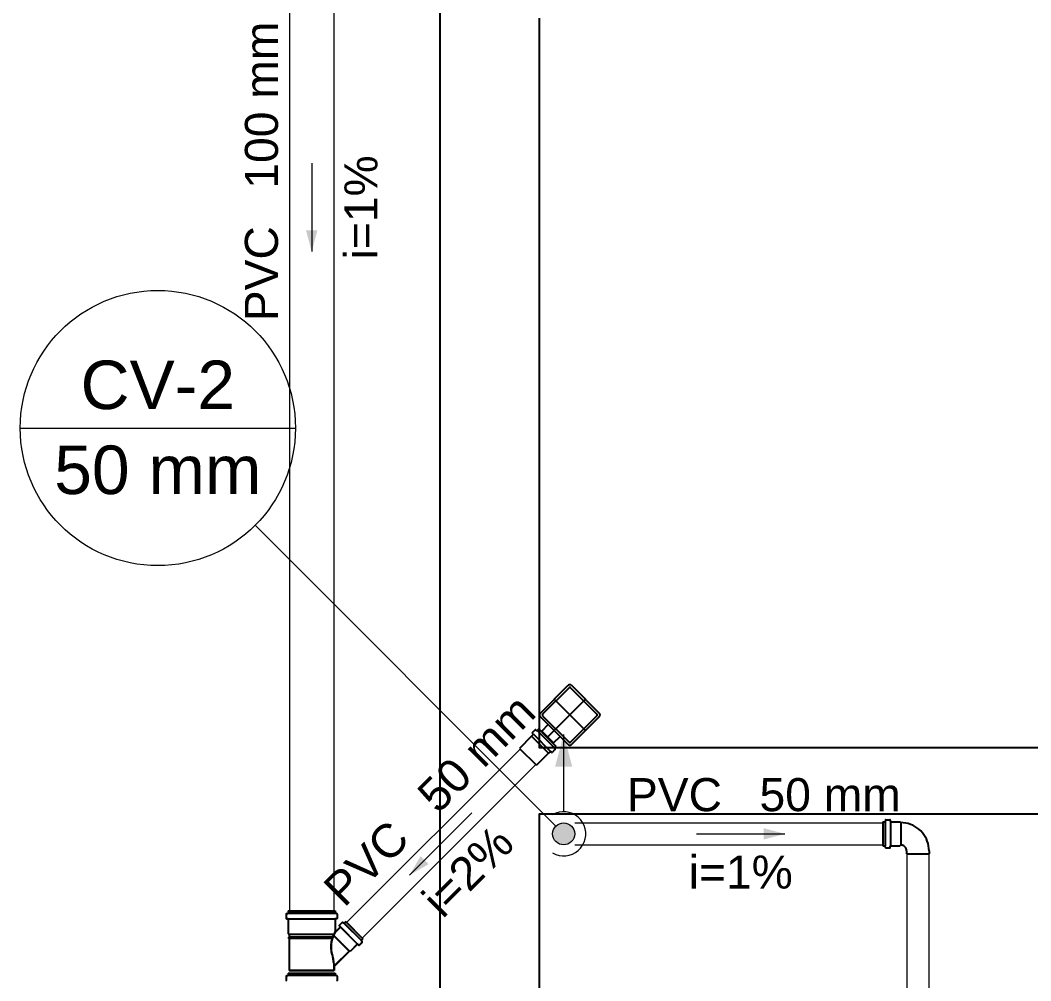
# Model space of a CAD drawing. Header units: millimetres. Extents: x -823 to -490, y -63 to 119.
# Drawn here: x -601.147 to -598.087, y 63.21 to 66.118 of the extents above; entities that cross this region are included whole.
import ezdxf

# ---------------------------------------------------------------- set-up
doc = ezdxf.new("R2010")
doc.units = ezdxf.units.MM
doc.header["$LTSCALE"] = 0.2
doc.header["$MEASUREMENT"] = 0
doc.linetypes.add('DASHDOT', pattern=[2.54, 1.27, -0.635, 0, -0.635])
for name, color, linetype, lineweight in [('CV-Colunas', 1, 'Continuous', 5), ('CV-Condutos', 1, 'Continuous', 5), ('CV-Indicação coluna', 5, 'Continuous', 5), ('CV-Sentido conduto', 9, 'Continuous', 5), ('CV-Textos conduto', 7, 'Continuous', 5), ('TQ-Condutos', 5, 'Continuous', 5), ('TQ-Sentido conduto', 9, 'Continuous', 5), ('TQ-Textos conduto', 7, 'Continuous', 5)]:
    doc.layers.add(name, color=color, linetype=linetype, lineweight=lineweight)
doc.layers.add('Simbolos', color=5, linetype='Continuous')
doc.layers.add('Simbolos_int', color=2, linetype='Continuous')
doc.styles.add('Arial', font='arial.ttf')

msp = doc.modelspace()

# ---------------------------------------------------------------- hatches: boundary and pattern name
at = {"layer": 'CV-Colunas', "linetype": 'Continuous'}
msp.add_hatch(color=256, dxfattribs=at).paths.add_polyline_path([(-599.4681, 63.6548), (-599.4682, 63.6577), (-599.4686, 63.6606), (-599.4692, 63.6635), (-599.4701, 63.6662), (-599.4712, 63.6689), (-599.4726, 63.6715), (-599.4742, 63.674), (-599.4759, 63.6763), (-599.4779, 63.6784), (-599.48, 63.6804), (-599.4824, 63.6822), (-599.4848, 63.6837), (-599.4874, 63.6851), (-599.4901, 63.6862), (-599.4929, 63.6871), (-599.4957, 63.6877), (-599.4986, 63.6881), (-599.5015, 63.6882), (-599.5044, 63.6881), (-599.5073, 63.6877), (-599.5102, 63.6871), (-599.5129, 63.6862), (-599.5156, 63.6851), (-599.5182, 63.6837), (-599.5207, 63.6822), (-599.523, 63.6804), (-599.5251, 63.6784), (-599.5271, 63.6763), (-599.5289, 63.674), (-599.5304, 63.6715), (-599.5318, 63.6689), (-599.5329, 63.6662), (-599.5338, 63.6635), (-599.5344, 63.6606), (-599.5348, 63.6577), (-599.5349, 63.6548), (-599.5348, 63.6519), (-599.5344, 63.649), (-599.5338, 63.6462), (-599.5329, 63.6434), (-599.5318, 63.6407), (-599.5304, 63.6381), (-599.5289, 63.6357), (-599.5271, 63.6333), (-599.5251, 63.6312), (-599.523, 63.6292), (-599.5207, 63.6274), (-599.5182, 63.6259), (-599.5156, 63.6245), (-599.5129, 63.6234), (-599.5102, 63.6225), (-599.5073, 63.6219), (-599.5044, 63.6215), (-599.5015, 63.6214), (-599.4986, 63.6215), (-599.4957, 63.6219), (-599.4929, 63.6225), (-599.4901, 63.6234), (-599.4874, 63.6245), (-599.4848, 63.6259), (-599.4824, 63.6274), (-599.48, 63.6292), (-599.4779, 63.6312), (-599.4759, 63.6333), (-599.4742, 63.6357), (-599.4726, 63.6381), (-599.4712, 63.6407), (-599.4701, 63.6434), (-599.4692, 63.6462), (-599.4686, 63.649), (-599.4682, 63.6519)])
at = {"layer": 'CV-Condutos', "linetype": 'Continuous'}
msp.add_hatch(color=256, dxfattribs=at).paths.add_polyline_path([(-599.5015, 63.9554), (-599.5275, 63.8586), (-599.4756, 63.8586)])
at = {"layer": 'CV-Sentido conduto', "linetype": 'Continuous'}
msp.add_hatch(color=256, dxfattribs=at).paths.add_polyline_path([(-598.8318, 63.6548), (-598.8964, 63.6721), (-598.8964, 63.6375)])
at = {"layer": 'TQ-Sentido conduto', "linetype": 'Continuous'}
for points in [[(-600.2645, 65.4179), (-600.2472, 65.4825), (-600.2818, 65.4825)], [(-599.9682, 63.5297), (-599.9104, 63.5631), (-599.9348, 63.5875)]]:
    msp.add_hatch(color=256, dxfattribs=at).paths.add_polyline_path(points)

# ---------------------------------------------------------------- linework, layer by layer
for points in [[(-599.8769, 73.7554), (-599.8769, 56.9483)], [(-596.5628, 63.9156), (-599.5749, 63.9156), (-599.5749, 66.1249)], [(-596.5628, 61.5065), (-599.5759, 61.5065), (-599.5749, 63.7159), (-596.5628, 63.7149)]]:
    msp.add_lwpolyline(points)
at = {"layer": 'CV-Colunas'}
msp.add_circle((-599.5015, 63.6548), 0.0334, dxfattribs=at)
at = {"layer": 'CV-Condutos'}
for p, q in [((-599.4681, 63.6882), (-598.5355, 63.6882)), ((-599.4681, 63.6214), (-598.5355, 63.6214)), ((-598.4628, 63.5939), (-598.4628, 61.6923)), ((-598.396, 63.5939), (-598.396, 61.6923))]:
    msp.add_line(p, q, dxfattribs=at)
for points in [[(-599.5015, 63.7216), (-599.5015, 63.9554)], [(-599.5349, 63.597), (-599.5256, 63.5925), (-599.5157, 63.5895), (-599.5054, 63.5881), (-599.495, 63.5883), (-599.4849, 63.5901), (-599.4751, 63.5935), (-599.4659, 63.5983), (-599.4576, 63.6045), (-599.4503, 63.6119), (-599.4443, 63.6203), (-599.4397, 63.6295), (-599.4365, 63.6394), (-599.4349, 63.6496), (-599.4349, 63.66), (-599.4365, 63.6702), (-599.4397, 63.6801), (-599.4443, 63.6893), (-599.4503, 63.6978), (-599.4576, 63.7051), (-599.4659, 63.7113), (-599.4751, 63.7162), (-599.4849, 63.7195), (-599.495, 63.7213), (-599.5054, 63.7215), (-599.5157, 63.7201), (-599.5256, 63.7171), (-599.5349, 63.7127)]]:
    msp.add_lwpolyline(points, dxfattribs=at)
at = {"layer": 'CV-Indicação coluna'}
for p, q in [((-601.1469, 64.8836), (-600.3137, 64.8836)), ((-600.4357, 64.589), (-599.5251, 63.6784))]:
    msp.add_line(p, q, dxfattribs=at)
msp.add_circle((-600.7303, 64.8836), 0.4166, dxfattribs=at)
at = {"layer": 'CV-Sentido conduto'}
msp.add_lwpolyline([(-599.0991, 63.6548), (-598.8318, 63.6548)], dxfattribs=at)
at = {"layer": 'Simbolos'}
for p, q in [((-599.5725, 64.0197), (-599.4877, 64.1045)), ((-599.4783, 64.1045), (-599.3934, 64.0197)), ((-599.5725, 64.0102), (-599.4877, 63.9254)), ((-599.4783, 63.9254), (-599.3934, 64.0102)), ((-599.5678, 63.9658), (-599.548, 63.9856)), ((-599.5987, 63.9505), (-599.6356, 63.9136)), ((-599.5943, 63.9553), (-599.5987, 63.9509)), ((-599.5987, 63.9509), (-599.5987, 63.9505)), ((-599.5965, 63.9598), (-599.5942, 63.9571)), ((-599.5881, 63.9699), (-599.5964, 63.9616)), ((-599.5865, 63.9701), (-599.5829, 63.968)), ((-599.5772, 63.9724), (-599.5813, 63.9683)), ((-599.5772, 63.9724), (-599.5255, 63.9207)), ((-599.5678, 63.963), (-599.5349, 63.9301)), ((-599.5321, 63.9301), (-599.5123, 63.9499)), ((-599.5278, 63.9114), (-599.5299, 63.915)), ((-599.5255, 63.9207), (-599.5297, 63.9166)), ((-599.5474, 63.8992), (-599.5843, 63.8623)), ((-599.547, 63.8992), (-599.5474, 63.8992)), ((-599.5426, 63.9036), (-599.547, 63.8992)), ((-599.5381, 63.9014), (-599.5408, 63.9037)), ((-599.528, 63.9098), (-599.5363, 63.9015)), ((-598.5355, 63.6914), (-598.5355, 63.6183)), ((-598.5355, 63.6914), (-598.5297, 63.6914)), ((-598.5273, 63.6963), (-598.5284, 63.6923)), ((-598.526, 63.6973), (-598.5143, 63.6973)), ((-598.513, 63.6961), (-598.5127, 63.6926)), ((-598.5113, 63.6914), (-598.4834, 63.6914)), ((-598.4834, 63.6914), (-598.4807, 63.6887)), ((-598.5355, 63.6183), (-598.5297, 63.6183)), ((-598.5273, 63.6133), (-598.5284, 63.6173)), ((-598.526, 63.6123), (-598.5143, 63.6123)), ((-598.513, 63.6135), (-598.5127, 63.6171)), ((-598.5113, 63.6183), (-598.4834, 63.6183)), ((-598.4834, 63.6183), (-598.4807, 63.6209)), ((-598.4632, 63.6032), (-598.4632, 63.5939)), ((-598.3955, 63.6032), (-598.3955, 63.5939)), ((-600.3419, 63.4119), (-600.3419, 63.3993)), ((-600.3415, 63.4116), (-600.3415, 63.3989)), ((-600.3409, 63.4132), (-600.337, 63.4142)), ((-600.3407, 63.3979), (-600.3372, 63.3976)), ((-600.3405, 63.4129), (-600.3366, 63.4139)), ((-600.3403, 63.3976), (-600.3369, 63.3973)), ((-600.336, 63.4215), (-600.336, 63.4155)), ((-600.336, 63.4215), (-600.1937, 63.4215)), ((-600.336, 63.3963), (-600.336, 63.3538)), ((-600.3357, 63.4211), (-600.3357, 63.4152)), ((-600.3357, 63.4211), (-600.1934, 63.4211)), ((-600.3357, 63.396), (-600.3357, 63.3534)), ((-600.1937, 63.4215), (-600.1937, 63.4155)), ((-600.1937, 63.3963), (-600.1937, 63.3598)), ((-600.1934, 63.4211), (-600.1934, 63.4152)), ((-600.1934, 63.396), (-600.1934, 63.3595)), ((-600.1888, 63.4132), (-600.1927, 63.4142)), ((-600.189, 63.3979), (-600.1925, 63.3976)), ((-600.1885, 63.4129), (-600.1924, 63.4139)), ((-600.1887, 63.3976), (-600.1921, 63.3973)), ((-600.1878, 63.4119), (-600.1878, 63.3993)), ((-600.1875, 63.4116), (-600.1875, 63.3989)), ((-600.1783, 63.3719), (-600.1914, 63.3588)), ((-600.178, 63.3716), (-600.1911, 63.3585)), ((-600.1805, 63.3764), (-600.1782, 63.3738)), ((-600.1721, 63.3865), (-600.1804, 63.3782)), ((-600.1802, 63.3761), (-600.1779, 63.3734)), ((-600.1718, 63.3862), (-600.1801, 63.3779)), ((-600.1705, 63.3867), (-600.167, 63.3847)), ((-600.1702, 63.3864), (-600.1666, 63.3844)), ((-600.1612, 63.389), (-600.1653, 63.3849)), ((-600.1609, 63.3887), (-600.165, 63.3846)), ((-600.1612, 63.389), (-600.1096, 63.3373)), ((-600.1609, 63.3887), (-600.1092, 63.337)), ((-600.336, 63.3538), (-600.3327, 63.3505)), ((-600.3357, 63.3534), (-600.3324, 63.3502)), ((-600.3327, 63.3422), (-600.3347, 63.342)), ((-600.3347, 63.342), (-600.3347, 63.3381)), ((-600.3327, 63.3379), (-600.3347, 63.3381)), ((-600.3324, 63.3419), (-600.3344, 63.3417)), ((-600.3344, 63.3417), (-600.3344, 63.3378)), ((-600.3324, 63.3376), (-600.3344, 63.3378)), ((-600.3327, 63.3505), (-600.3327, 63.3422)), ((-600.3327, 63.3379), (-600.3327, 63.2418)), ((-600.3324, 63.3502), (-600.3324, 63.3419)), ((-600.3324, 63.3376), (-600.3324, 63.2414)), ((-600.1096, 63.3373), (-600.1137, 63.3332)), ((-600.1092, 63.337), (-600.1133, 63.3329)), ((-600.1266, 63.3203), (-600.1469, 63.3)), ((-600.1263, 63.3199), (-600.1466, 63.2996)), ((-600.1221, 63.3181), (-600.1248, 63.3203)), ((-600.1218, 63.3177), (-600.1245, 63.32)), ((-600.112, 63.3264), (-600.1203, 63.3182)), ((-600.1117, 63.3261), (-600.12, 63.3178)), ((-600.1118, 63.3281), (-600.1139, 63.3316)), ((-600.1115, 63.3277), (-600.1135, 63.3313)), ((-600.1507, 63.3), (-600.197, 63.2537)), ((-600.1504, 63.2996), (-600.1966, 63.2534)), ((-600.1469, 63.3), (-600.1507, 63.3)), ((-600.1466, 63.2996), (-600.1504, 63.2996)), ((-600.197, 63.2537), (-600.197, 63.2418)), ((-600.1966, 63.2534), (-600.1966, 63.2414)), ((-600.3415, 63.2238), (-600.3415, 63.2112)), ((-600.3405, 63.2251), (-600.3366, 63.2262)), ((-600.3357, 63.2334), (-600.3357, 63.2275)), ((-600.3357, 63.2334), (-600.1934, 63.2334)), ((-600.3327, 63.2418), (-600.197, 63.2418)), ((-600.3324, 63.2414), (-600.1966, 63.2414)), ((-600.1934, 63.2334), (-600.1934, 63.2275)), ((-600.1885, 63.2251), (-600.1924, 63.2262)), ((-600.1875, 63.2238), (-600.1875, 63.2112))]:
    msp.add_line(p, q, dxfattribs=at)
for points in [[(-599.4783, 64.1045), (-599.4787, 64.1049), (-599.4791, 64.1052), (-599.4796, 64.1056), (-599.4802, 64.1058), (-599.4807, 64.106), (-599.4812, 64.1062), (-599.4818, 64.1064), (-599.4824, 64.1064), (-599.483, 64.1065), (-599.4836, 64.1064), (-599.4841, 64.1064), (-599.4847, 64.1062), (-599.4853, 64.106), (-599.4858, 64.1058), (-599.4863, 64.1056), (-599.4868, 64.1052), (-599.4873, 64.1049), (-599.4877, 64.1045)], [(-599.5725, 64.0197), (-599.5733, 64.0188), (-599.5739, 64.0178), (-599.5743, 64.0167), (-599.5745, 64.0155), (-599.5745, 64.0143), (-599.5743, 64.0132), (-599.5739, 64.0121), (-599.5733, 64.0111), (-599.5725, 64.0102)], [(-599.3934, 64.0102), (-599.3927, 64.0111), (-599.3921, 64.0121), (-599.3917, 64.0132), (-599.3915, 64.0143), (-599.3915, 64.0155), (-599.3917, 64.0167), (-599.3921, 64.0178), (-599.3927, 64.0188), (-599.3934, 64.0197)], [(-599.5964, 63.9616), (-599.5965, 63.9614), (-599.5966, 63.9612), (-599.5967, 63.961), (-599.5968, 63.9608), (-599.5968, 63.9606), (-599.5968, 63.9604), (-599.5967, 63.9602), (-599.5966, 63.96), (-599.5965, 63.9598)], [(-599.5943, 63.9553), (-599.5942, 63.9555), (-599.594, 63.9556), (-599.594, 63.9559), (-599.5939, 63.9561), (-599.5939, 63.9563), (-599.5939, 63.9565), (-599.594, 63.9567), (-599.5941, 63.9569), (-599.5942, 63.9571)], [(-599.5865, 63.9701), (-599.5867, 63.9702), (-599.5869, 63.9702), (-599.5871, 63.9703), (-599.5872, 63.9703), (-599.5874, 63.9702), (-599.5876, 63.9702), (-599.5878, 63.9701), (-599.588, 63.97), (-599.5881, 63.9699)], [(-599.5829, 63.968), (-599.5828, 63.968), (-599.5826, 63.9679), (-599.5824, 63.9679), (-599.5822, 63.9679), (-599.582, 63.9679), (-599.5818, 63.9679), (-599.5816, 63.968), (-599.5815, 63.9681), (-599.5813, 63.9683)], [(-599.5678, 63.9658), (-599.568, 63.9655), (-599.5682, 63.9652), (-599.5683, 63.9649), (-599.5684, 63.9646), (-599.5684, 63.9642), (-599.5683, 63.9639), (-599.5682, 63.9635), (-599.568, 63.9632), (-599.5678, 63.963)], [(-599.5349, 63.9301), (-599.5347, 63.9299), (-599.5344, 63.9297), (-599.534, 63.9296), (-599.5337, 63.9295), (-599.5333, 63.9295), (-599.533, 63.9296), (-599.5327, 63.9297), (-599.5324, 63.9299), (-599.5321, 63.9301)], [(-599.5297, 63.9166), (-599.5298, 63.9164), (-599.5299, 63.9163), (-599.53, 63.9161), (-599.53, 63.9159), (-599.53, 63.9157), (-599.53, 63.9155), (-599.53, 63.9153), (-599.5299, 63.9151), (-599.5299, 63.915)], [(-599.4877, 63.9254), (-599.4868, 63.9246), (-599.4858, 63.924), (-599.4847, 63.9236), (-599.4836, 63.9234), (-599.4824, 63.9234), (-599.4812, 63.9236), (-599.4802, 63.924), (-599.4791, 63.9246), (-599.4783, 63.9254)], [(-599.5408, 63.9037), (-599.541, 63.9038), (-599.5412, 63.9039), (-599.5414, 63.904), (-599.5416, 63.904), (-599.5418, 63.904), (-599.5421, 63.9039), (-599.5423, 63.9039), (-599.5424, 63.9038), (-599.5426, 63.9036)], [(-599.5381, 63.9014), (-599.5379, 63.9013), (-599.5377, 63.9012), (-599.5375, 63.9012), (-599.5373, 63.9011), (-599.5371, 63.9011), (-599.5369, 63.9012), (-599.5367, 63.9013), (-599.5365, 63.9014), (-599.5363, 63.9015)], [(-599.528, 63.9098), (-599.5279, 63.9099), (-599.5278, 63.9101), (-599.5277, 63.9103), (-599.5277, 63.9105), (-599.5276, 63.9107), (-599.5276, 63.9109), (-599.5277, 63.911), (-599.5277, 63.9112), (-599.5278, 63.9114)], [(-598.5297, 63.6914), (-598.5295, 63.6914), (-598.5293, 63.6914), (-598.5291, 63.6915), (-598.5289, 63.6916), (-598.5288, 63.6917), (-598.5286, 63.6918), (-598.5285, 63.692), (-598.5284, 63.6922), (-598.5284, 63.6923)], [(-598.526, 63.6973), (-598.5262, 63.6973), (-598.5264, 63.6972), (-598.5266, 63.6972), (-598.5267, 63.6971), (-598.5269, 63.697), (-598.527, 63.6968), (-598.5271, 63.6967), (-598.5272, 63.6965), (-598.5273, 63.6963)], [(-598.513, 63.6961), (-598.513, 63.6963), (-598.5131, 63.6965), (-598.5132, 63.6967), (-598.5133, 63.6969), (-598.5135, 63.697), (-598.5137, 63.6971), (-598.5139, 63.6972), (-598.5141, 63.6973), (-598.5143, 63.6973)], [(-598.5127, 63.6926), (-598.5126, 63.6924), (-598.5125, 63.6922), (-598.5124, 63.692), (-598.5123, 63.6918), (-598.5121, 63.6916), (-598.512, 63.6915), (-598.5118, 63.6914), (-598.5115, 63.6914), (-598.5113, 63.6914)], [(-598.3955, 63.6032), (-598.3958, 63.6107), (-598.3968, 63.6181), (-598.3984, 63.6254), (-598.4007, 63.6325), (-598.4035, 63.6393), (-598.4069, 63.646), (-598.411, 63.6522), (-598.4155, 63.6582), (-598.4205, 63.6637), (-598.426, 63.6687), (-598.4319, 63.6732), (-598.4382, 63.6772), (-598.4448, 63.6807), (-598.4517, 63.6835), (-598.4588, 63.6858), (-598.4661, 63.6874), (-598.4735, 63.6884), (-598.4809, 63.6887)], [(-598.5284, 63.6173), (-598.5284, 63.6175), (-598.5285, 63.6176), (-598.5286, 63.6178), (-598.5288, 63.6179), (-598.5289, 63.618), (-598.5291, 63.6181), (-598.5293, 63.6182), (-598.5295, 63.6183), (-598.5297, 63.6183)], [(-598.5273, 63.6133), (-598.5272, 63.6131), (-598.5271, 63.613), (-598.527, 63.6128), (-598.5269, 63.6127), (-598.5267, 63.6125), (-598.5266, 63.6124), (-598.5264, 63.6124), (-598.5262, 63.6123), (-598.526, 63.6123)], [(-598.5143, 63.6123), (-598.5141, 63.6123), (-598.5139, 63.6124), (-598.5137, 63.6125), (-598.5135, 63.6126), (-598.5133, 63.6128), (-598.5132, 63.6129), (-598.5131, 63.6131), (-598.513, 63.6133), (-598.513, 63.6135)], [(-598.5113, 63.6183), (-598.5115, 63.6182), (-598.5118, 63.6182), (-598.512, 63.6181), (-598.5121, 63.618), (-598.5123, 63.6178), (-598.5124, 63.6177), (-598.5125, 63.6175), (-598.5126, 63.6173), (-598.5127, 63.617)], [(-598.4632, 63.6032), (-598.4633, 63.6048), (-598.4635, 63.6063), (-598.4638, 63.6078), (-598.4643, 63.6093), (-598.4649, 63.6107), (-598.4656, 63.6121), (-598.4664, 63.6134), (-598.4674, 63.6146), (-598.4684, 63.6158), (-598.4696, 63.6168), (-598.4708, 63.6177), (-598.4721, 63.6186), (-598.4735, 63.6193), (-598.4749, 63.6199), (-598.4764, 63.6203), (-598.4779, 63.6207), (-598.4794, 63.6209), (-598.4809, 63.6209)], [(-600.3409, 63.4132), (-600.3411, 63.4131), (-600.3412, 63.413), (-600.3414, 63.4129), (-600.3415, 63.4128), (-600.3416, 63.4126), (-600.3417, 63.4125), (-600.3418, 63.4123), (-600.3419, 63.4121), (-600.3419, 63.4119)], [(-600.3419, 63.3993), (-600.3418, 63.399), (-600.3418, 63.3988), (-600.3417, 63.3986), (-600.3416, 63.3984), (-600.3414, 63.3983), (-600.3413, 63.3981), (-600.3411, 63.398), (-600.3409, 63.398), (-600.3406, 63.3979)], [(-600.3405, 63.4129), (-600.3407, 63.4128), (-600.3409, 63.4127), (-600.3411, 63.4126), (-600.3412, 63.4125), (-600.3413, 63.4123), (-600.3414, 63.4121), (-600.3415, 63.4119), (-600.3415, 63.4118), (-600.3415, 63.4116)], [(-600.3415, 63.3989), (-600.3415, 63.3987), (-600.3415, 63.3985), (-600.3414, 63.3983), (-600.3413, 63.3981), (-600.3411, 63.3979), (-600.3409, 63.3978), (-600.3407, 63.3977), (-600.3405, 63.3976), (-600.3403, 63.3976)], [(-600.336, 63.3963), (-600.336, 63.3965), (-600.3361, 63.3967), (-600.3361, 63.3969), (-600.3363, 63.3971), (-600.3364, 63.3973), (-600.3366, 63.3974), (-600.3368, 63.3975), (-600.337, 63.3976), (-600.3372, 63.3976)], [(-600.337, 63.4142), (-600.3368, 63.4143), (-600.3366, 63.4144), (-600.3365, 63.4145), (-600.3363, 63.4146), (-600.3362, 63.4148), (-600.3361, 63.415), (-600.336, 63.4151), (-600.336, 63.4153), (-600.336, 63.4155)], [(-600.3357, 63.396), (-600.3357, 63.3962), (-600.3357, 63.3964), (-600.3358, 63.3966), (-600.3359, 63.3968), (-600.3361, 63.397), (-600.3363, 63.3971), (-600.3365, 63.3972), (-600.3367, 63.3973), (-600.3369, 63.3973)], [(-600.3366, 63.4139), (-600.3365, 63.414), (-600.3363, 63.414), (-600.3361, 63.4142), (-600.336, 63.4143), (-600.3359, 63.4144), (-600.3358, 63.4146), (-600.3357, 63.4148), (-600.3357, 63.415), (-600.3357, 63.4152)], [(-600.1937, 63.4155), (-600.1937, 63.4153), (-600.1936, 63.4151), (-600.1936, 63.415), (-600.1935, 63.4148), (-600.1934, 63.4146), (-600.1932, 63.4145), (-600.1931, 63.4144), (-600.1929, 63.4143), (-600.1927, 63.4142)], [(-600.1925, 63.3976), (-600.1927, 63.3976), (-600.1929, 63.3975), (-600.1931, 63.3974), (-600.1933, 63.3973), (-600.1934, 63.3971), (-600.1935, 63.3969), (-600.1936, 63.3967), (-600.1937, 63.3965), (-600.1937, 63.3963)], [(-600.1934, 63.4152), (-600.1933, 63.415), (-600.1933, 63.4148), (-600.1932, 63.4146), (-600.1931, 63.4144), (-600.193, 63.4143), (-600.1929, 63.4142), (-600.1927, 63.414), (-600.1925, 63.414), (-600.1924, 63.4139)], [(-600.1921, 63.3973), (-600.1924, 63.3973), (-600.1926, 63.3972), (-600.1928, 63.3971), (-600.1929, 63.397), (-600.1931, 63.3968), (-600.1932, 63.3966), (-600.1933, 63.3964), (-600.1933, 63.3962), (-600.1934, 63.396)], [(-600.189, 63.3979), (-600.1888, 63.398), (-600.1886, 63.398), (-600.1884, 63.3981), (-600.1882, 63.3983), (-600.1881, 63.3984), (-600.188, 63.3986), (-600.1879, 63.3988), (-600.1878, 63.399), (-600.1878, 63.3993)], [(-600.1878, 63.4119), (-600.1878, 63.4121), (-600.1879, 63.4123), (-600.1879, 63.4125), (-600.188, 63.4126), (-600.1881, 63.4128), (-600.1883, 63.4129), (-600.1884, 63.413), (-600.1886, 63.4131), (-600.1888, 63.4132)], [(-600.1887, 63.3976), (-600.1885, 63.3976), (-600.1883, 63.3977), (-600.1881, 63.3978), (-600.1879, 63.3979), (-600.1878, 63.3981), (-600.1876, 63.3983), (-600.1875, 63.3985), (-600.1875, 63.3987), (-600.1875, 63.3989)], [(-600.1875, 63.4116), (-600.1875, 63.4118), (-600.1875, 63.4119), (-600.1876, 63.4121), (-600.1877, 63.4123), (-600.1878, 63.4125), (-600.188, 63.4126), (-600.1881, 63.4127), (-600.1883, 63.4128), (-600.1885, 63.4129)], [(-600.1804, 63.3782), (-600.1806, 63.3781), (-600.1807, 63.3779), (-600.1808, 63.3777), (-600.1808, 63.3775), (-600.1808, 63.3773), (-600.1808, 63.377), (-600.1807, 63.3768), (-600.1806, 63.3766), (-600.1805, 63.3764)], [(-600.1801, 63.3779), (-600.1802, 63.3777), (-600.1803, 63.3776), (-600.1804, 63.3774), (-600.1805, 63.3771), (-600.1805, 63.3769), (-600.1804, 63.3767), (-600.1804, 63.3765), (-600.1803, 63.3763), (-600.1802, 63.3761)], [(-600.1783, 63.3719), (-600.1782, 63.3721), (-600.1781, 63.3723), (-600.178, 63.3725), (-600.1779, 63.3727), (-600.1779, 63.3729), (-600.1779, 63.3732), (-600.178, 63.3734), (-600.1781, 63.3736), (-600.1782, 63.3737)], [(-600.178, 63.3716), (-600.1778, 63.3718), (-600.1777, 63.372), (-600.1776, 63.3722), (-600.1776, 63.3724), (-600.1776, 63.3726), (-600.1776, 63.3728), (-600.1777, 63.373), (-600.1778, 63.3732), (-600.1779, 63.3734)], [(-600.1705, 63.3867), (-600.1707, 63.3868), (-600.1709, 63.3869), (-600.1711, 63.3869), (-600.1713, 63.3869), (-600.1715, 63.3869), (-600.1716, 63.3868), (-600.1718, 63.3868), (-600.172, 63.3867), (-600.1721, 63.3865)], [(-600.1702, 63.3864), (-600.1704, 63.3865), (-600.1705, 63.3866), (-600.1707, 63.3866), (-600.1709, 63.3866), (-600.1711, 63.3866), (-600.1713, 63.3865), (-600.1715, 63.3864), (-600.1717, 63.3863), (-600.1718, 63.3862)], [(-600.167, 63.3847), (-600.1668, 63.3846), (-600.1666, 63.3845), (-600.1664, 63.3845), (-600.1662, 63.3845), (-600.166, 63.3845), (-600.1658, 63.3846), (-600.1657, 63.3847), (-600.1655, 63.3848), (-600.1654, 63.3849)], [(-600.1666, 63.3844), (-600.1665, 63.3843), (-600.1663, 63.3842), (-600.1661, 63.3842), (-600.1659, 63.3842), (-600.1657, 63.3842), (-600.1655, 63.3843), (-600.1653, 63.3843), (-600.1652, 63.3844), (-600.165, 63.3846)], [(-600.1937, 63.3598), (-600.1937, 63.3596), (-600.1936, 63.3594), (-600.1936, 63.3593), (-600.1935, 63.3591), (-600.1934, 63.359), (-600.1933, 63.3588), (-600.1932, 63.3587), (-600.193, 63.3586), (-600.1929, 63.3586), (-600.1927, 63.3585), (-600.1925, 63.3585), (-600.1924, 63.3585), (-600.1922, 63.3585), (-600.192, 63.3585), (-600.1918, 63.3586), (-600.1917, 63.3586), (-600.1915, 63.3587), (-600.1914, 63.3588)], [(-600.1934, 63.3595), (-600.1933, 63.3593), (-600.1933, 63.3591), (-600.1933, 63.3589), (-600.1932, 63.3588), (-600.1931, 63.3586), (-600.193, 63.3585), (-600.1928, 63.3584), (-600.1927, 63.3583), (-600.1925, 63.3582), (-600.1924, 63.3582), (-600.1922, 63.3581), (-600.192, 63.3581), (-600.1918, 63.3581), (-600.1917, 63.3582), (-600.1915, 63.3582), (-600.1914, 63.3583), (-600.1912, 63.3584), (-600.1911, 63.3585)], [(-600.1248, 63.3203), (-600.125, 63.3205), (-600.1252, 63.3206), (-600.1254, 63.3206), (-600.1256, 63.3207), (-600.1258, 63.3206), (-600.1261, 63.3206), (-600.1263, 63.3205), (-600.1265, 63.3204), (-600.1266, 63.3203)], [(-600.1245, 63.32), (-600.1247, 63.3201), (-600.1249, 63.3202), (-600.1251, 63.3203), (-600.1253, 63.3203), (-600.1255, 63.3203), (-600.1257, 63.3203), (-600.1259, 63.3202), (-600.1261, 63.3201), (-600.1263, 63.3199)], [(-600.1221, 63.3181), (-600.1219, 63.318), (-600.1218, 63.3179), (-600.1215, 63.3178), (-600.1213, 63.3178), (-600.1211, 63.3178), (-600.1209, 63.3178), (-600.1207, 63.3179), (-600.1205, 63.318), (-600.1203, 63.3182)], [(-600.1218, 63.3177), (-600.1216, 63.3176), (-600.1214, 63.3175), (-600.1212, 63.3175), (-600.121, 63.3174), (-600.1208, 63.3174), (-600.1206, 63.3175), (-600.1203, 63.3176), (-600.1202, 63.3177), (-600.12, 63.3178)], [(-600.1137, 63.3332), (-600.1138, 63.3331), (-600.1139, 63.3329), (-600.114, 63.3327), (-600.114, 63.3325), (-600.1141, 63.3324), (-600.1141, 63.3322), (-600.114, 63.332), (-600.114, 63.3318), (-600.1139, 63.3316)], [(-600.1133, 63.3329), (-600.1135, 63.3327), (-600.1136, 63.3326), (-600.1137, 63.3324), (-600.1137, 63.3322), (-600.1137, 63.332), (-600.1137, 63.3318), (-600.1137, 63.3316), (-600.1136, 63.3314), (-600.1136, 63.3313)], [(-600.112, 63.3264), (-600.1119, 63.3266), (-600.1118, 63.3268), (-600.1117, 63.3269), (-600.1117, 63.3271), (-600.1117, 63.3273), (-600.1117, 63.3275), (-600.1117, 63.3277), (-600.1117, 63.3279), (-600.1118, 63.3281)], [(-600.1117, 63.3261), (-600.1116, 63.3263), (-600.1115, 63.3264), (-600.1114, 63.3266), (-600.1113, 63.3268), (-600.1113, 63.327), (-600.1113, 63.3272), (-600.1114, 63.3274), (-600.1114, 63.3275), (-600.1115, 63.3277)], [(-600.1964, 63.2548), (-600.1965, 63.2547), (-600.1966, 63.2546), (-600.1967, 63.2545), (-600.1968, 63.2544), (-600.1968, 63.2543), (-600.1969, 63.2541), (-600.1969, 63.254), (-600.197, 63.2539), (-600.197, 63.2537)], [(-600.196, 63.2545), (-600.1962, 63.2544), (-600.1963, 63.2543), (-600.1964, 63.2542), (-600.1964, 63.2541), (-600.1965, 63.2539), (-600.1966, 63.2538), (-600.1966, 63.2537), (-600.1966, 63.2535), (-600.1966, 63.2534)], [(-600.3405, 63.2251), (-600.3407, 63.2251), (-600.3409, 63.225), (-600.3411, 63.2249), (-600.3412, 63.2247), (-600.3413, 63.2246), (-600.3414, 63.2244), (-600.3415, 63.2242), (-600.3415, 63.224), (-600.3415, 63.2238)], [(-600.3366, 63.2262), (-600.3365, 63.2262), (-600.3363, 63.2263), (-600.3361, 63.2264), (-600.336, 63.2266), (-600.3359, 63.2267), (-600.3358, 63.2269), (-600.3357, 63.2271), (-600.3357, 63.2273), (-600.3357, 63.2275)], [(-600.1934, 63.2275), (-600.1933, 63.2273), (-600.1933, 63.2271), (-600.1932, 63.2269), (-600.1931, 63.2267), (-600.193, 63.2266), (-600.1929, 63.2264), (-600.1927, 63.2263), (-600.1925, 63.2262), (-600.1924, 63.2262)], [(-600.1875, 63.2238), (-600.1875, 63.224), (-600.1875, 63.2242), (-600.1876, 63.2244), (-600.1877, 63.2246), (-600.1878, 63.2247), (-600.188, 63.2249), (-600.1881, 63.225), (-600.1883, 63.2251), (-600.1885, 63.2251)], [(-600.3415, 63.2112), (-600.3415, 63.211), (-600.3415, 63.2108), (-600.3414, 63.2106), (-600.3413, 63.2104), (-600.3411, 63.2102), (-600.3409, 63.2101), (-600.3407, 63.21), (-600.3405, 63.2099), (-600.3403, 63.2099)], [(-600.1887, 63.2099), (-600.1885, 63.2099), (-600.1883, 63.21), (-600.1881, 63.2101), (-600.1879, 63.2102), (-600.1878, 63.2104), (-600.1876, 63.2106), (-600.1875, 63.2108), (-600.1875, 63.211), (-600.1875, 63.2112)]]:
    msp.add_lwpolyline(points, dxfattribs=at)
at = {"layer": 'Simbolos_int'}
for p, q in [((-599.4853, 64.0971), (-599.5652, 64.0173)), ((-599.4806, 64.0971), (-599.4008, 64.0173)), ((-599.5652, 64.0126), (-599.4853, 63.9327)), ((-599.4008, 64.0126), (-599.4806, 63.9327)), ((-599.5987, 63.9509), (-599.547, 63.8992)), ((-599.5934, 63.9562), (-599.5417, 63.9045)), ((-599.5821, 63.9675), (-599.5304, 63.9158)), ((-599.5678, 63.9658), (-599.5321, 63.9301)), ((-599.6356, 63.9136), (-599.5843, 63.8623)), ((-598.5286, 63.6914), (-598.5286, 63.6183)), ((-598.5125, 63.6914), (-598.5125, 63.6183)), ((-598.4807, 63.6887), (-598.4807, 63.6209)), ((-598.4632, 63.5939), (-598.3955, 63.5939)), ((-600.336, 63.4145), (-600.1937, 63.4145)), ((-600.336, 63.3975), (-600.1937, 63.3975)), ((-600.3357, 63.4142), (-600.1934, 63.4142)), ((-600.3357, 63.3972), (-600.1934, 63.3972)), ((-600.1774, 63.3728), (-600.1258, 63.3211)), ((-600.1771, 63.3725), (-600.1254, 63.3208)), ((-600.1661, 63.3842), (-600.1144, 63.3325)), ((-600.1657, 63.3838), (-600.1141, 63.3322)), ((-600.1973, 63.3505), (-600.3327, 63.3505)), ((-600.2007, 63.3422), (-600.3327, 63.3422)), ((-600.2022, 63.3379), (-600.3327, 63.3379)), ((-600.1969, 63.3502), (-600.3324, 63.3502)), ((-600.2004, 63.3419), (-600.3324, 63.3419)), ((-600.2019, 63.3376), (-600.3324, 63.3376)), ((-600.1985, 63.3478), (-600.1507, 63.3)), ((-600.1982, 63.3474), (-600.1504, 63.2996)), ((-600.3357, 63.2264), (-600.1934, 63.2264))]:
    msp.add_line(p, q, dxfattribs=at)
at = {"layer": 'Simbolos_int', "linetype": 'DASHDOT'}
for p, q in [((-599.5514, 63.9465), (-599.4358, 64.0621)), ((-599.4358, 63.9678), (-599.5301, 64.0621))]:
    msp.add_line(p, q, dxfattribs=at)
at = {"layer": 'Simbolos_int'}
for points in [[(-599.4806, 64.0971), (-599.4808, 64.0973), (-599.4811, 64.0975), (-599.4813, 64.0977), (-599.4816, 64.0978), (-599.4818, 64.0979), (-599.4821, 64.098), (-599.4824, 64.0981), (-599.4827, 64.0981), (-599.483, 64.0981), (-599.4833, 64.0981), (-599.4836, 64.0981), (-599.4838, 64.098), (-599.4841, 64.0979), (-599.4844, 64.0978), (-599.4846, 64.0977), (-599.4849, 64.0975), (-599.4851, 64.0973), (-599.4853, 64.0971)], [(-599.5652, 64.0173), (-599.5654, 64.0171), (-599.5655, 64.0168), (-599.5657, 64.0166), (-599.5658, 64.0163), (-599.566, 64.0161), (-599.566, 64.0158), (-599.5661, 64.0155), (-599.5661, 64.0152), (-599.5662, 64.0149), (-599.5661, 64.0146), (-599.5661, 64.0143), (-599.566, 64.0141), (-599.566, 64.0138), (-599.5658, 64.0135), (-599.5657, 64.0133), (-599.5655, 64.013), (-599.5654, 64.0128), (-599.5652, 64.0126)], [(-599.4008, 64.0126), (-599.4004, 64.013), (-599.4001, 64.0135), (-599.3999, 64.0141), (-599.3998, 64.0146), (-599.3998, 64.0152), (-599.3999, 64.0158), (-599.4001, 64.0163), (-599.4004, 64.0168), (-599.4008, 64.0173)], [(-599.4853, 63.9327), (-599.4851, 63.9325), (-599.4849, 63.9324), (-599.4846, 63.9322), (-599.4844, 63.9321), (-599.4841, 63.932), (-599.4838, 63.9319), (-599.4836, 63.9318), (-599.4833, 63.9318), (-599.483, 63.9318), (-599.4827, 63.9318), (-599.4824, 63.9318), (-599.4821, 63.9319), (-599.4818, 63.932), (-599.4816, 63.9321), (-599.4813, 63.9322), (-599.4811, 63.9324), (-599.4808, 63.9325), (-599.4806, 63.9327)], [(-600.193, 63.3586), (-600.195, 63.355), (-600.1969, 63.3512), (-600.1986, 63.3475), (-600.2002, 63.3436), (-600.2017, 63.3397), (-600.2029, 63.3357), (-600.204, 63.3317), (-600.205, 63.3276), (-600.2057, 63.3235)], [(-600.1926, 63.3583), (-600.1947, 63.3546), (-600.1966, 63.3509), (-600.1983, 63.3471), (-600.1999, 63.3433), (-600.2013, 63.3393), (-600.2026, 63.3354), (-600.2037, 63.3313), (-600.2046, 63.3273), (-600.2054, 63.3232)], [(-600.2057, 63.3235), (-600.2061, 63.3193), (-600.2063, 63.315), (-600.2062, 63.3108), (-600.206, 63.3065), (-600.2056, 63.3023), (-600.205, 63.2981), (-600.2042, 63.294), (-600.2031, 63.2898), (-600.2019, 63.2858)], [(-600.2054, 63.3232), (-600.2058, 63.3189), (-600.2059, 63.3147), (-600.2059, 63.3105), (-600.2057, 63.3062), (-600.2053, 63.302), (-600.2046, 63.2978), (-600.2038, 63.2936), (-600.2028, 63.2895), (-600.2016, 63.2854)], [(-600.2019, 63.2858), (-600.2014, 63.2823), (-600.2008, 63.2789), (-600.2003, 63.2754), (-600.1997, 63.272), (-600.1991, 63.2685), (-600.1984, 63.2651), (-600.1978, 63.2617), (-600.1971, 63.2582), (-600.1964, 63.2548)], [(-600.2016, 63.2854), (-600.2011, 63.282), (-600.2005, 63.2785), (-600.1999, 63.2751), (-600.1993, 63.2716), (-600.1987, 63.2682), (-600.1981, 63.2648), (-600.1974, 63.2613), (-600.1967, 63.2579), (-600.196, 63.2545)]]:
    msp.add_lwpolyline(points, dxfattribs=at)
at = {"layer": 'TQ-Condutos'}
for p, q in [((-600.3313, 67.7581), (-600.3313, 63.4215)), ((-600.1977, 67.7581), (-600.1977, 63.4215)), ((-599.6336, 63.9116), (-600.1587, 63.3865)), ((-599.5863, 63.8643), (-600.1115, 63.3392))]:
    msp.add_line(p, q, dxfattribs=at)
at = {"layer": 'TQ-Sentido conduto'}
for points in [[(-600.2645, 65.6852), (-600.2645, 65.4179)], [(-599.7793, 63.7186), (-599.9682, 63.5297)]]:
    msp.add_lwpolyline(points, dxfattribs=at)

# ---------------------------------------------------------------- texts
at = {"layer": 'CV-Indicação coluna', "char_height": 0.14698, "attachment_point": 8, "line_spacing_factor": 0.6, "style": 'Arial'}
for s, insert, width in [('CV-2', (-600.7303, 64.9388), 0.935633), ('50 mm', (-600.7303, 64.6815), 1.254904)]:
    msp.add_mtext(s, dxfattribs=dict(at, insert=insert, width=width))
at = {"layer": 'CV-Textos conduto', "char_height": 0.10021, "line_spacing_factor": 0.6, "style": 'Arial'}
for s, insert, width, attachment_point in [('PVC', (-599.0222, 63.722), 0.57591, 9), ('50 mm', (-598.9087, 63.722), 0.855617, 7), ('i=1%', (-598.9654, 63.4881), 0.630293, 8)]:
    msp.add_mtext(s, dxfattribs=dict(at, insert=insert, width=width, attachment_point=attachment_point))
at = {"layer": 'TQ-Textos conduto', "char_height": 0.10021, "line_spacing_factor": 0.6, "style": 'Arial'}
for s, insert, width, attachment_point, rotation in [('100 mm', (-600.3651, 65.6083), 1.01128, 7, 90.0002), ('i=1%', (-600.0644, 65.5516), 0.630293, 8, 90.0002), ('PVC', (-600.3651, 65.4948), 0.57591, 9, 90.0002), ('50 mm', (-599.8811, 63.7118), 0.855617, 7, 45.0001), ('PVC', (-599.9614, 63.6315), 0.57591, 9, 45.0001), ('i=2%', (-599.7559, 63.5063), 0.630293, 8, 45.0001)]:
    msp.add_mtext(s, dxfattribs=dict(at, insert=insert, width=width, attachment_point=attachment_point, rotation=rotation))

doc.saveas('drawing.dxf')
